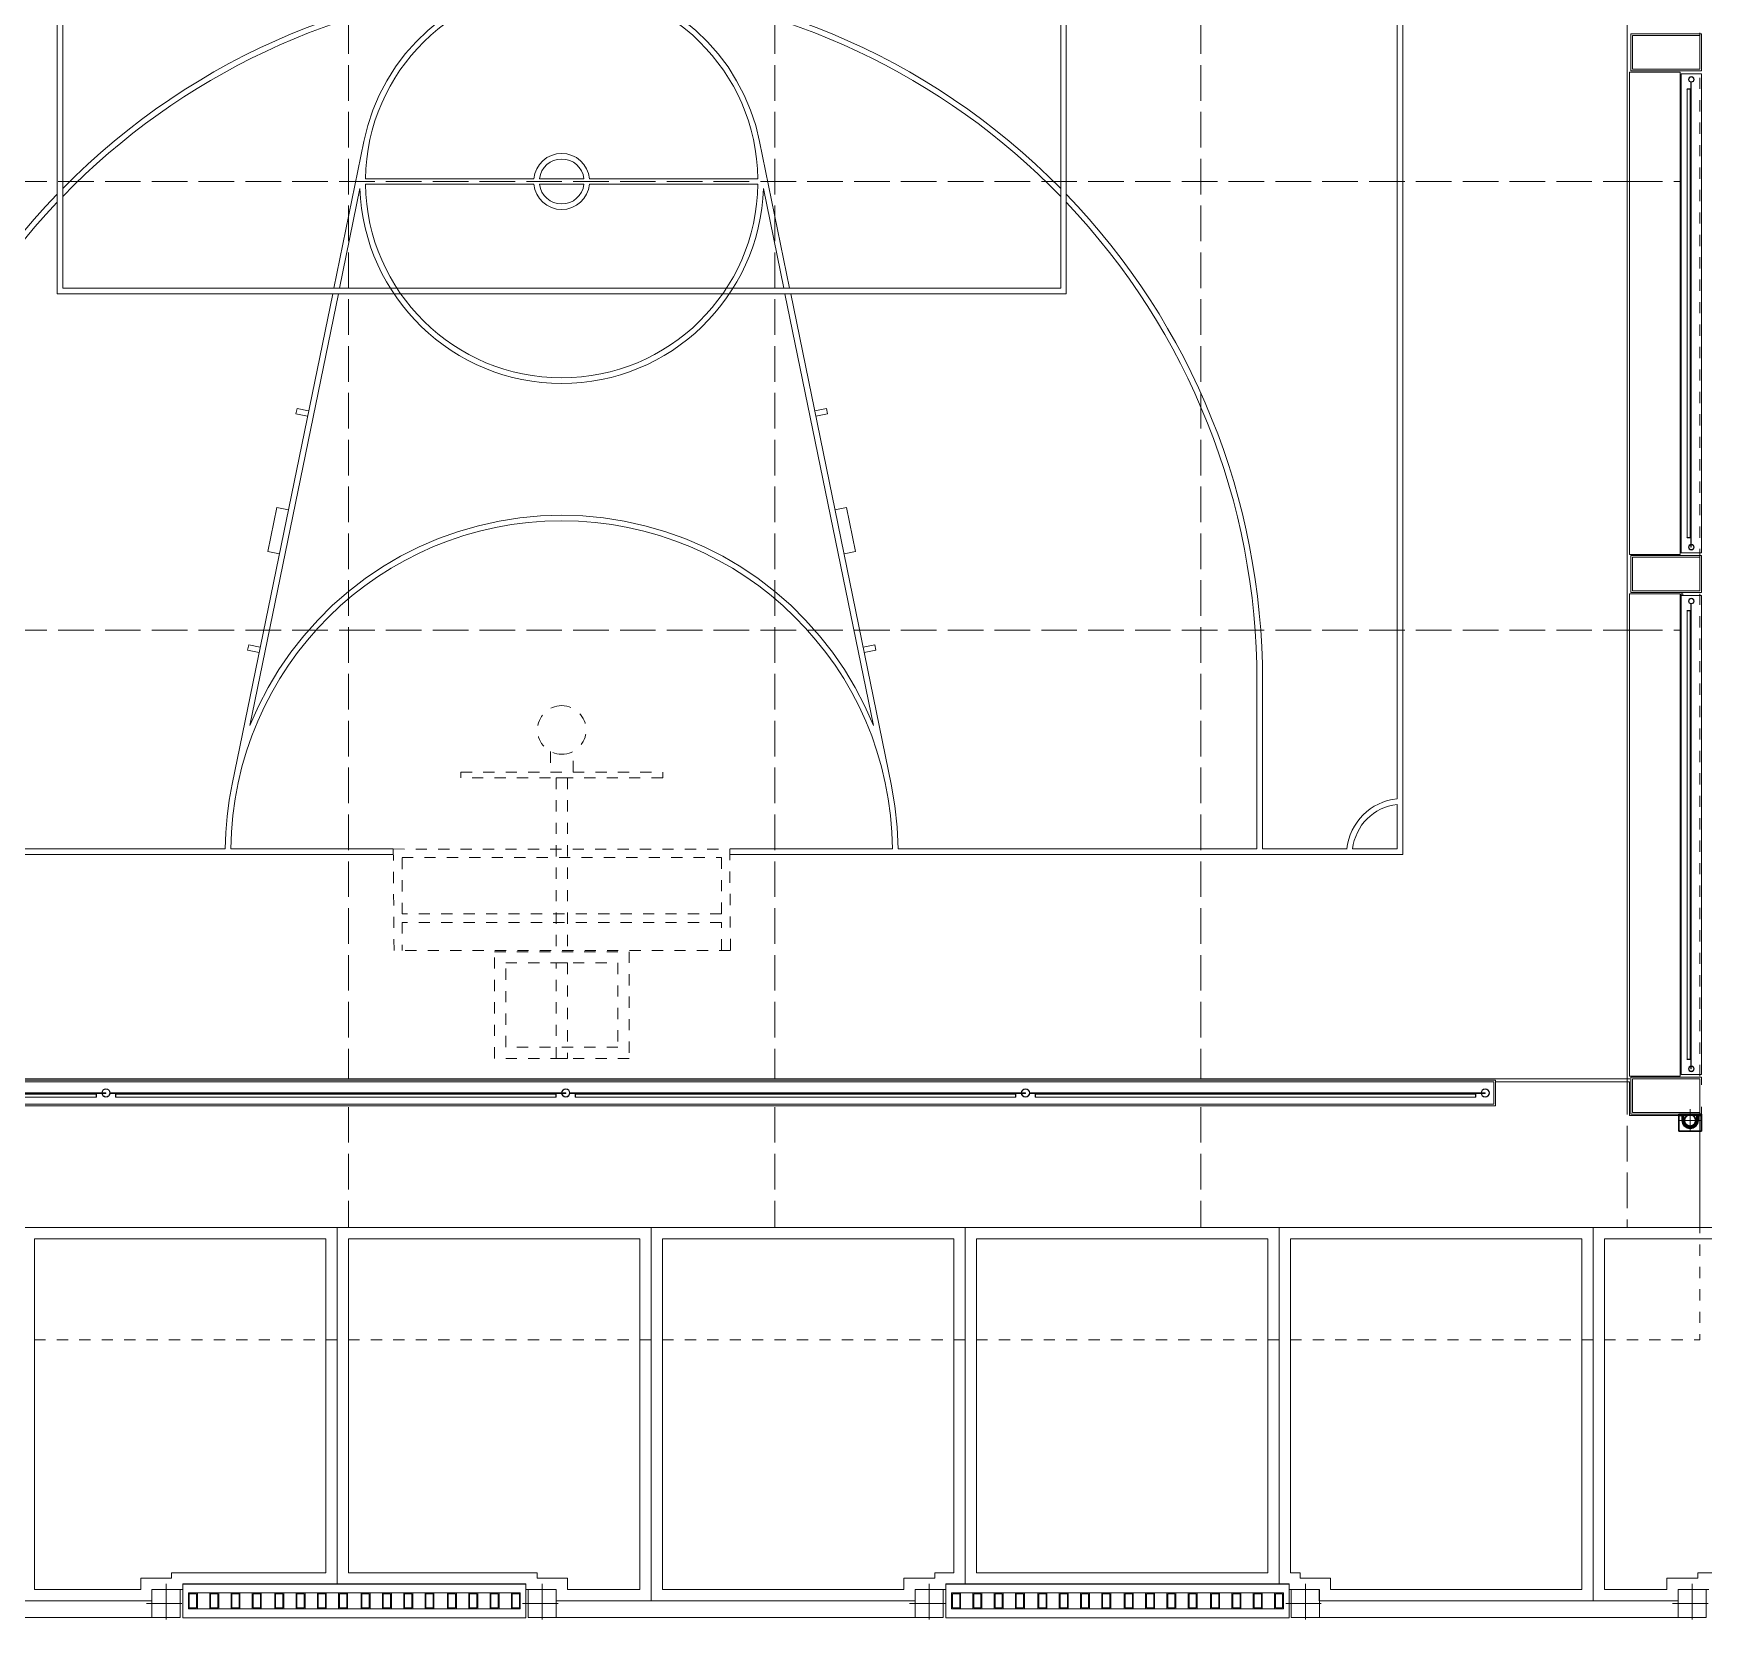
# Model space of a CAD drawing. Header units: metres. Extents: x 349703 to 349913, y 9282546 to 9282694.
# Drawn here: x 349782.65 to 349797.55, y 9282602.97 to 9282617.11 of the extents above; entities that cross this region are included whole.
import ezdxf

# ---------------------------------------------------------------- set-up
doc = ezdxf.new("R2010")
doc.units = ezdxf.units.M
doc.header["$LTSCALE"] = 0.25
for name, pattern in [('B. SUM 2$0$HIDDEN', [0.375, 0.25, -0.125]), ('DASHDOT', [3.556, 2.54, -0.508, 0, -0.508]), ('DASHED2', [0.762, 0.635, -0.127]), ('EJE', [20, 15, -2.5, 0, -2.5]), ('HIDDEN', [0.375, 0.25, -0.125])]:
    doc.linetypes.add(name, pattern=pattern)
doc.layers.add('ARQ-FONDO', color=253, linetype='CONTINUOUS', lineweight=9)
doc.layers.add('CUNETAS-RED', color=5, linetype='CONTINUOUS', lineweight=18)

# ---------------------------------------------------------------- blocks, each defined once
blk = doc.blocks.new('arcos')
at = {"layer": 'ARQ-FONDO', "linetype": 'HIDDEN', "lineweight": 20, "ltscale": 0.8}
for p, q in [((-10.098, -39.438), (-10.098, -37.638)), ((-10.046, -37.638), (-10.098, -37.638)), ((-10.046, -37.638), (-10.046, -39.438)), ((-11.598, -38.488), (-10.098, -38.488)), ((-10.098, -38.488), (-10.098, -38.588)), ((-9.863, -38.438), (-10.046, -38.438)), ((-10.098, -38.588), (-11.598, -38.588)), ((-10.046, -38.638), (-9.863, -38.638)), ((-10.046, -39.438), (-10.098, -39.438))]:
    blk.add_line(p, q, dxfattribs=at)
for points in [[(-10.733, -40.035), (-11.636, -40.042), (-11.636, -37.042), (-10.732, -37.035)], [(-10.809, -39.962), (-11.311, -39.962), (-11.311, -37.113), (-10.809, -37.113)], [(-12.598, -37.938), (-11.648, -37.938), (-11.648, -39.138), (-12.598, -39.138)], [(-11.748, -39.038), (-12.498, -39.038), (-12.498, -38.038), (-11.748, -38.038)], [(-12.598, -38.488), (-11.748, -38.488), (-11.748, -38.588), (-12.598, -38.588)]]:
    blk.add_lwpolyline(points, close=True, dxfattribs=at)
blk.add_lwpolyline([(-11.636, -39.962), (-11.387, -39.962), (-11.386, -37.114), (-11.636, -37.114)], dxfattribs=at)
for start, end in [(0, 180), (180, 0)]:
    blk.add_arc((-9.671, -38.538), 0.217, start, end, dxfattribs=at)
blk = doc.blocks.new('LINEAS DE COLOR NEGRO')
at = {"layer": 'ARQ-FONDO', "lineweight": 0}
for p, q in [((-0.352, -12.3), (-0.352, -31.3)), ((1.648, -20.298), (1.648, -14.3)), ((1.698, -15.6), (1.698, -18.8)), ((6.648, -17.3), (15.623, -17.3)), ((6.648, -26.3), (6.648, -17.3)), ((12.648, -17.35), (6.698, -17.35)), ((6.698, -17.35), (6.698, -26.25)), ((1.698, -18.85), (1.698, -20.298)), ((2.276, -18.861), (6.648, -19.758)), ((6.648, -19.809), (2.8, -19.02)), ((3.449, -19.102), (3.47, -18.999)), ((3.519, -19.009), (3.47, -18.999)), ((3.497, -19.112), (3.519, -19.009)), ((4.33, -19.282), (4.351, -19.179)), ((4.743, -19.26), (4.351, -19.179)), ((4.722, -19.363), (4.743, -19.26)), ((5.555, -19.533), (5.576, -19.43)), ((5.625, -19.44), (5.576, -19.43)), ((5.604, -19.543), (5.625, -19.44)), ((6.698, -19.768), (8.005, -20.036)), ((7.587, -20.001), (6.698, -19.819)), ((7.623, -21.551), (7.623, -20.05)), ((7.673, -20.05), (7.673, -21.551)), ((7.623, -21.998), (7.623, -21.602)), ((7.673, -21.602), (7.673, -21.998)), ((7.623, -23.55), (7.623, -22.049)), ((7.673, -22.049), (7.673, -23.55)), ((1.648, -29.3), (1.648, -23.298)), ((1.698, -23.298), (1.698, -24.75)), ((8.005, -23.564), (6.698, -23.832)), ((6.698, -23.781), (7.587, -23.599)), ((2.8, -24.58), (6.648, -23.791)), ((6.648, -23.842), (2.276, -24.739)), ((5.555, -24.067), (5.576, -24.17)), ((5.604, -24.057), (5.625, -24.16)), ((4.722, -24.237), (4.743, -24.34)), ((5.625, -24.16), (5.576, -24.17)), ((4.33, -24.318), (4.351, -24.421)), ((4.743, -24.34), (4.351, -24.421)), ((3.449, -24.498), (3.47, -24.601)), ((3.497, -24.488), (3.519, -24.591)), ((3.519, -24.591), (3.47, -24.601)), ((1.698, -24.8), (1.698, -28)), ((15.623, -26.3), (6.648, -26.3)), ((6.698, -26.25), (12.648, -26.25)), ((1.698, -28), (3.198, -28)), ((1.698, -28.05), (1.698, -28.803)), ((3.198, -28.05), (1.698, -28.05)), ((1.698, -28.853), (1.698, -29.25)), ((29.648, -29.3), (1.648, -29.3)), ((1.698, -29.25), (2.095, -29.25)), ((2.145, -29.25), (15.623, -29.25)), ((-0.377, -31.323), (-0.377, -30.126)), ((-0.352, -31.3), (31.648, -31.3))]:
    blk.add_line(p, q, dxfattribs=at)
at = {"layer": 'ARQ-FONDO', "lineweight": 0, "flags": 128}
for points in [[(9.379, -21.31), (9.355, -21.229), (9.304, -21.094), (9.241, -20.963), (9.169, -20.837), (9.086, -20.717), (8.994, -20.605), (8.894, -20.501), (8.785, -20.404), (8.669, -20.317), (8.546, -20.24), (8.417, -20.173), (8.284, -20.116), (8.146, -20.07), (8.005, -20.036)], [(8.005, -23.564), (8.146, -23.53), (8.284, -23.484), (8.417, -23.427), (8.546, -23.36), (8.669, -23.283), (8.785, -23.196), (8.894, -23.099), (8.994, -22.995), (9.086, -22.883), (9.169, -22.763), (9.241, -22.638), (9.304, -22.506), (9.355, -22.371), (9.379, -22.29)]]:
    blk.add_lwpolyline(points, dxfattribs=at)
at = {"layer": 'ARQ-FONDO', "lineweight": 0}
blk.add_lwpolyline([(1.698, -24.8), (1.892, -24.792), (2.084, -24.772), (2.276, -24.739)], dxfattribs=at)
for centre, radius, start, end in [((3.198, -21.8), 6.25, 46.0545, 90), ((3.198, -21.8), 6.2, 46.536, 90), ((3.198, -21.8), 6.2, 4.53, 45.8684), ((3.198, -21.8), 6.25, 314.6021, 45.3979), ((1.673, -21.8), 2.95, 270.4856, 89.5144), ((7.648, -21.8), 1.8, 91.9511, 268.0489), ((7.648, -21.8), 1.75, 90.8185, 269.1815), ((7.648, -21.8), 1.75, 270.8185, 89.1815), ((7.648, -21.8), 0.25, 95.7392, 180), ((7.648, -21.8), 0.25, 360, 84.2608), ((7.648, -21.8), 0.2, 97.1808, 180), ((7.648, -21.8), 0.2, 0, 82.8192), ((7.648, -21.8), 0.25, 180, 264.2608), ((7.648, -21.8), 0.2, 180, 262.8192), ((7.648, -21.8), 0.2, 277.1808, 360), ((7.648, -21.8), 0.25, 275.7392, 360), ((3.198, -21.8), 6.2, 314.1316, 355.47), ((3.198, -21.8), 6.25, 270, 313.9455), ((3.198, -21.8), 6.2, 270, 313.464), ((1.648, -29.3), 0.5, 5.7392, 84.2608), ((1.648, -29.3), 0.45, 6.3794, 83.6206)]:
    blk.add_arc(centre, radius, start, end, dxfattribs=at)
blk = doc.blocks.new('cerco de malla - H_2_0-4363173-PLANTA GENERAL')
at = {"layer": 'ARQ-FONDO'}
for p, q in [((0, 0.007), (0.033, 0.007)), ((0, 0.007), (0, 0.004)), ((0.034, 0.004), (0, 0.004)), ((0.037, 0.007), (0.038, 0.007)), ((0.038, 0.004), (0.038, 0.009)), ((0.038, 0.009), (0.085, 0.009)), ((0.085, 0.004), (0.038, 0.004)), ((4.015, 0.042), (0.085, 0.042)), ((0.085, 0.009), (0.085, 0.042)), ((4.015, 0.042), (0.085, 0.042)), ((0.085, 0.009), (0.085, 0.004)), ((0.123, 0.009), (0.085, 0.009)), ((0.085, 0.004), (0.123, 0.004)), ((0.088, 0.039), (0.088, 0.01)), ((0.088, 0.015), (0.12, 0.015)), ((0.088, 0.01), (0.088, 0.015)), ((0.12, 0.01), (0.088, 0.01)), ((0.12, 0.015), (0.12, 0.01)), ((3.98, 0.015), (0.12, 0.015)), ((2.031, 0.01), (0.12, 0.01)), ((0.123, 0.004), (0.123, 0.009)), ((0.123, 0.007), (2.031, 0.007)), ((2.031, 0.006), (0.123, 0.006)), ((2.031, 0.004), (0.123, 0.004)), ((2.031, 0.007), (2.031, 0.01)), ((2.031, 0.01), (2.069, 0.01)), ((2.069, 0.007), (2.031, 0.007)), ((2.031, 0.007), (2.031, 0.004)), ((2.031, 0.004), (2.069, 0.004)), ((2.069, 0.01), (2.069, 0.007)), ((3.98, 0.01), (2.069, 0.01)), ((2.069, 0.007), (3.977, 0.007)), ((2.069, 0.004), (2.069, 0.007)), ((3.977, 0.006), (2.069, 0.006)), ((3.977, 0.004), (2.069, 0.004)), ((4.015, 0.009), (3.977, 0.009)), ((3.977, 0.009), (3.977, 0.004)), ((3.977, 0.004), (4.015, 0.004)), ((3.98, 0.015), (4.012, 0.015)), ((3.98, 0.01), (3.98, 0.015)), ((4.012, 0.01), (3.98, 0.01)), ((4.012, 0.01), (4.012, 0.039)), ((4.012, 0.015), (4.012, 0.01)), ((4.015, 0.042), (4.015, 0.009)), ((4.015, 0.009), (4.063, 0.009)), ((4.015, 0.004), (4.015, 0.009)), ((4.063, 0.004), (4.015, 0.004)), ((4.063, 0.009), (4.063, 0.004))]:
    blk.add_line(p, q, dxfattribs=at)
for centre, radius, start, end in [((0, 0.004), 0.0375, 0, 180), ((0, 0.004), 0.0375, 180, 360), ((0, 0.004), 0.0343, 0, 180), ((0, 0.004), 0.0343, 180, 360), ((0.085, 0.039), 0.00317, 0, 90), ((0.091, 0.01), 0.00317, 180, 211.0682), ((4.009, 0.01), 0.00318, 328.9318, 360), ((4.015, 0.039), 0.00317, 90, 180), ((4.1, 0.004), 0.0375, 0, 180), ((4.1, 0.004), 0.0375, 180, 0), ((4.1, 0.004), 0.0343, 360, 180), ((4.1, 0.004), 0.0343, 180, 360)]:
    blk.add_arc(centre, radius, start, end, dxfattribs=at)
for points, knots in [([(0.085, 0.042), (0.085, 0.042), (0.086, 0.042), (0.086, 0.042), (0.087, 0.042), (0.087, 0.042), (0.087, 0.041), (0.087, 0.041), (0.087, 0.041), (0.088, 0.041), (0.088, 0.041), (0.088, 0.04), (0.088, 0.04), (0.088, 0.039), (0.088, 0.039)], [-1, -1, -1, -1, -0.833333, -0.75, -0.666667, -0.625, -0.583333, -0.5, -0.458333, -0.416667, -0.333333, -0.25, -0.166667, 0, 0, 0, 0]), ([(4.012, 0.039), (4.012, 0.039), (4.012, 0.04), (4.012, 0.04), (4.012, 0.041), (4.012, 0.041), (4.013, 0.041), (4.013, 0.041), (4.013, 0.041), (4.013, 0.042), (4.014, 0.042), (4.014, 0.042), (4.014, 0.042), (4.015, 0.042), (4.015, 0.042)], [0, 0, 0, 0, 0.166667, 0.25, 0.333333, 0.416667, 0.458333, 0.5, 0.583333, 0.666667, 0.708333, 0.75, 0.833333, 1, 1, 1, 1])]:
    blk.add_open_spline(points, degree=3, knots=knots, dxfattribs=at)
blk = doc.blocks.new('cerco de malla - H_2_0-V8-PLANTA GENERAL')
at = {"layer": 'ARQ-FONDO'}
for p, q in [((0, 0.007), (0.033, 0.007)), ((0, 0.007), (0, 0.004)), ((0.034, 0.004), (0, 0.004)), ((0.037, 0.007), (0.038, 0.007)), ((0.038, 0.004), (0.038, 0.009)), ((0.038, 0.009), (0.085, 0.009)), ((0.085, 0.004), (0.038, 0.004)), ((4.015, 0.042), (0.085, 0.042)), ((0.085, 0.009), (0.085, 0.042)), ((4.015, 0.042), (0.085, 0.042)), ((0.085, 0.009), (0.085, 0.004)), ((0.123, 0.009), (0.085, 0.009)), ((0.085, 0.004), (0.123, 0.004)), ((0.088, 0.039), (0.088, 0.01)), ((0.088, 0.015), (0.12, 0.015)), ((0.088, 0.01), (0.088, 0.015)), ((0.12, 0.01), (0.088, 0.01)), ((0.12, 0.015), (0.12, 0.01)), ((3.98, 0.015), (0.12, 0.015)), ((2.031, 0.01), (0.12, 0.01)), ((0.123, 0.004), (0.123, 0.009)), ((0.123, 0.007), (2.031, 0.007)), ((2.031, 0.006), (0.123, 0.006)), ((2.031, 0.004), (0.123, 0.004)), ((2.031, 0.007), (2.031, 0.01)), ((2.031, 0.01), (2.069, 0.01)), ((2.069, 0.007), (2.031, 0.007)), ((2.031, 0.007), (2.031, 0.004)), ((2.031, 0.004), (2.069, 0.004)), ((2.069, 0.01), (2.069, 0.007)), ((3.98, 0.01), (2.069, 0.01)), ((2.069, 0.007), (3.977, 0.007)), ((2.069, 0.004), (2.069, 0.007)), ((3.977, 0.006), (2.069, 0.006)), ((3.977, 0.004), (2.069, 0.004)), ((4.015, 0.009), (3.977, 0.009)), ((3.977, 0.009), (3.977, 0.004)), ((3.977, 0.004), (4.015, 0.004)), ((3.98, 0.015), (4.012, 0.015)), ((3.98, 0.01), (3.98, 0.015)), ((4.012, 0.01), (3.98, 0.01)), ((4.012, 0.01), (4.012, 0.039)), ((4.012, 0.015), (4.012, 0.01)), ((4.015, 0.042), (4.015, 0.009)), ((4.015, 0.009), (4.063, 0.009)), ((4.015, 0.004), (4.015, 0.009)), ((4.063, 0.004), (4.015, 0.004)), ((4.063, 0.009), (4.063, 0.004))]:
    blk.add_line(p, q, dxfattribs=at)
for centre, radius, start, end in [((0, 0.004), 0.0375, 0, 180), ((0, 0.004), 0.0375, 180, 360), ((0, 0.004), 0.0343, 0, 180), ((0, 0.004), 0.0343, 180, 360), ((0.085, 0.039), 0.00317, 0, 90), ((0.091, 0.01), 0.00317, 180, 211.0682), ((4.009, 0.01), 0.00318, 328.9318, 360), ((4.015, 0.039), 0.00317, 90, 180), ((4.1, 0.004), 0.0375, 0, 180), ((4.1, 0.004), 0.0375, 180, 0), ((4.1, 0.004), 0.0343, 360, 180), ((4.1, 0.004), 0.0343, 180, 360)]:
    blk.add_arc(centre, radius, start, end, dxfattribs=at)
for points, knots in [([(0.085, 0.042), (0.085, 0.042), (0.086, 0.042), (0.086, 0.042), (0.087, 0.042), (0.087, 0.042), (0.087, 0.041), (0.087, 0.041), (0.087, 0.041), (0.088, 0.041), (0.088, 0.041), (0.088, 0.04), (0.088, 0.04), (0.088, 0.039), (0.088, 0.039)], [-1, -1, -1, -1, -0.833333, -0.75, -0.666667, -0.625, -0.583333, -0.5, -0.458333, -0.416667, -0.333333, -0.25, -0.166667, 0, 0, 0, 0]), ([(4.012, 0.039), (4.012, 0.039), (4.012, 0.04), (4.012, 0.04), (4.012, 0.041), (4.012, 0.041), (4.013, 0.041), (4.013, 0.041), (4.013, 0.041), (4.013, 0.042), (4.014, 0.042), (4.014, 0.042), (4.014, 0.042), (4.015, 0.042), (4.015, 0.042)], [0, 0, 0, 0, 0.166667, 0.25, 0.333333, 0.416667, 0.458333, 0.5, 0.583333, 0.666667, 0.708333, 0.75, 0.833333, 1, 1, 1, 1])]:
    blk.add_open_spline(points, degree=3, knots=knots, dxfattribs=at)
blk = doc.blocks.new('cerco de malla - H_2_0-V9-PLANTA GENERAL')
at = {"layer": 'ARQ-FONDO'}
for p, q in [((0, 0.007), (0.033, 0.007)), ((0, 0.007), (0, 0.004)), ((0.034, 0.004), (0, 0.004)), ((0.037, 0.007), (0.038, 0.007)), ((0.038, 0.004), (0.038, 0.009)), ((0.038, 0.009), (0.085, 0.009)), ((0.085, 0.004), (0.038, 0.004)), ((4.015, 0.042), (0.085, 0.042)), ((0.085, 0.009), (0.085, 0.042)), ((4.015, 0.042), (0.085, 0.042)), ((0.085, 0.009), (0.085, 0.004)), ((0.123, 0.009), (0.085, 0.009)), ((0.085, 0.004), (0.123, 0.004)), ((0.088, 0.039), (0.088, 0.01)), ((0.088, 0.015), (0.12, 0.015)), ((0.088, 0.01), (0.088, 0.015)), ((0.12, 0.01), (0.088, 0.01)), ((0.12, 0.015), (0.12, 0.01)), ((3.98, 0.015), (0.12, 0.015)), ((2.031, 0.01), (0.12, 0.01)), ((0.123, 0.004), (0.123, 0.009)), ((0.123, 0.007), (2.031, 0.007)), ((2.031, 0.006), (0.123, 0.006)), ((2.031, 0.004), (0.123, 0.004)), ((2.031, 0.007), (2.031, 0.01)), ((2.031, 0.01), (2.069, 0.01)), ((2.069, 0.007), (2.031, 0.007)), ((2.031, 0.007), (2.031, 0.004)), ((2.031, 0.004), (2.069, 0.004)), ((2.069, 0.01), (2.069, 0.007)), ((3.98, 0.01), (2.069, 0.01)), ((2.069, 0.007), (3.977, 0.007)), ((2.069, 0.004), (2.069, 0.007)), ((3.977, 0.006), (2.069, 0.006)), ((3.977, 0.004), (2.069, 0.004)), ((4.015, 0.009), (3.977, 0.009)), ((3.977, 0.009), (3.977, 0.004)), ((3.977, 0.004), (4.015, 0.004)), ((3.98, 0.015), (4.012, 0.015)), ((3.98, 0.01), (3.98, 0.015)), ((4.012, 0.01), (3.98, 0.01)), ((4.012, 0.01), (4.012, 0.039)), ((4.012, 0.015), (4.012, 0.01)), ((4.015, 0.042), (4.015, 0.009)), ((4.015, 0.009), (4.063, 0.009)), ((4.015, 0.004), (4.015, 0.009)), ((4.063, 0.004), (4.015, 0.004)), ((4.063, 0.009), (4.063, 0.004))]:
    blk.add_line(p, q, dxfattribs=at)
for centre, radius, start, end in [((0, 0.004), 0.0375, 0, 180), ((0, 0.004), 0.0375, 180, 360), ((0, 0.004), 0.0343, 0, 180), ((0, 0.004), 0.0343, 180, 360), ((0.085, 0.039), 0.00317, 0, 90), ((0.091, 0.01), 0.00317, 180, 211.0682), ((4.009, 0.01), 0.00318, 328.9318, 360), ((4.015, 0.039), 0.00317, 90, 180), ((4.1, 0.004), 0.0375, 0, 180), ((4.1, 0.004), 0.0375, 180, 0), ((4.1, 0.004), 0.0343, 360, 180), ((4.1, 0.004), 0.0343, 180, 360)]:
    blk.add_arc(centre, radius, start, end, dxfattribs=at)
for points, knots in [([(0.085, 0.042), (0.085, 0.042), (0.086, 0.042), (0.086, 0.042), (0.087, 0.042), (0.087, 0.042), (0.087, 0.041), (0.087, 0.041), (0.087, 0.041), (0.088, 0.041), (0.088, 0.041), (0.088, 0.04), (0.088, 0.04), (0.088, 0.039), (0.088, 0.039)], [-1, -1, -1, -1, -0.833333, -0.75, -0.666667, -0.625, -0.583333, -0.5, -0.458333, -0.416667, -0.333333, -0.25, -0.166667, 0, 0, 0, 0]), ([(4.012, 0.039), (4.012, 0.039), (4.012, 0.04), (4.012, 0.04), (4.012, 0.041), (4.012, 0.041), (4.013, 0.041), (4.013, 0.041), (4.013, 0.041), (4.013, 0.042), (4.014, 0.042), (4.014, 0.042), (4.014, 0.042), (4.015, 0.042), (4.015, 0.042)], [0, 0, 0, 0, 0.166667, 0.25, 0.333333, 0.416667, 0.458333, 0.5, 0.583333, 0.666667, 0.708333, 0.75, 0.833333, 1, 1, 1, 1])]:
    blk.add_open_spline(points, degree=3, knots=knots, dxfattribs=at)
blk = doc.blocks.new('cerco de malla - H_2_0-V10-PLANTA GENERAL')
at = {"layer": 'ARQ-FONDO'}
for p, q in [((0, 0.007), (0.033, 0.007)), ((0, 0.007), (0, 0.004)), ((0.034, 0.004), (0, 0.004)), ((0.037, 0.007), (0.038, 0.007)), ((0.038, 0.004), (0.038, 0.009)), ((0.038, 0.009), (0.085, 0.009)), ((0.085, 0.004), (0.038, 0.004)), ((4.015, 0.042), (0.085, 0.042)), ((0.085, 0.009), (0.085, 0.042)), ((4.015, 0.042), (0.085, 0.042)), ((0.085, 0.009), (0.085, 0.004)), ((0.123, 0.009), (0.085, 0.009)), ((0.085, 0.004), (0.123, 0.004)), ((0.088, 0.039), (0.088, 0.01)), ((0.088, 0.015), (0.12, 0.015)), ((0.088, 0.01), (0.088, 0.015)), ((0.12, 0.01), (0.088, 0.01)), ((0.12, 0.015), (0.12, 0.01)), ((3.98, 0.015), (0.12, 0.015)), ((2.031, 0.01), (0.12, 0.01)), ((0.123, 0.004), (0.123, 0.009)), ((0.123, 0.007), (2.031, 0.007)), ((2.031, 0.006), (0.123, 0.006)), ((2.031, 0.004), (0.123, 0.004)), ((2.031, 0.007), (2.031, 0.01)), ((2.031, 0.01), (2.069, 0.01)), ((2.069, 0.007), (2.031, 0.007)), ((2.031, 0.007), (2.031, 0.004)), ((2.031, 0.004), (2.069, 0.004)), ((2.069, 0.01), (2.069, 0.007)), ((3.98, 0.01), (2.069, 0.01)), ((2.069, 0.007), (3.977, 0.007)), ((2.069, 0.004), (2.069, 0.007)), ((3.977, 0.006), (2.069, 0.006)), ((3.977, 0.004), (2.069, 0.004)), ((4.015, 0.009), (3.977, 0.009)), ((3.977, 0.009), (3.977, 0.004)), ((3.977, 0.004), (4.015, 0.004)), ((3.98, 0.015), (4.012, 0.015)), ((3.98, 0.01), (3.98, 0.015)), ((4.012, 0.01), (3.98, 0.01)), ((4.012, 0.01), (4.012, 0.039)), ((4.012, 0.015), (4.012, 0.01)), ((4.015, 0.042), (4.015, 0.009)), ((4.015, 0.009), (4.063, 0.009)), ((4.015, 0.004), (4.015, 0.009)), ((4.063, 0.004), (4.015, 0.004)), ((4.063, 0.009), (4.063, 0.004))]:
    blk.add_line(p, q, dxfattribs=at)
for centre, radius, start, end in [((0, 0.004), 0.0375, 0, 180), ((0, 0.004), 0.0375, 180, 360), ((0, 0.004), 0.0343, 0, 180), ((0, 0.004), 0.0343, 180, 360), ((0.085, 0.039), 0.00317, 0, 90), ((0.091, 0.01), 0.00317, 180, 211.0682), ((4.009, 0.01), 0.00318, 328.9318, 360), ((4.015, 0.039), 0.00317, 90, 180), ((4.1, 0.004), 0.0375, 0, 180), ((4.1, 0.004), 0.0375, 180, 0), ((4.1, 0.004), 0.0343, 360, 180), ((4.1, 0.004), 0.0343, 180, 360)]:
    blk.add_arc(centre, radius, start, end, dxfattribs=at)
for points, knots in [([(0.085, 0.042), (0.085, 0.042), (0.086, 0.042), (0.086, 0.042), (0.087, 0.042), (0.087, 0.042), (0.087, 0.041), (0.087, 0.041), (0.087, 0.041), (0.088, 0.041), (0.088, 0.041), (0.088, 0.04), (0.088, 0.04), (0.088, 0.039), (0.088, 0.039)], [-1, -1, -1, -1, -0.833333, -0.75, -0.666667, -0.625, -0.583333, -0.5, -0.458333, -0.416667, -0.333333, -0.25, -0.166667, 0, 0, 0, 0]), ([(4.012, 0.039), (4.012, 0.039), (4.012, 0.04), (4.012, 0.04), (4.012, 0.041), (4.012, 0.041), (4.013, 0.041), (4.013, 0.041), (4.013, 0.041), (4.013, 0.042), (4.014, 0.042), (4.014, 0.042), (4.014, 0.042), (4.015, 0.042), (4.015, 0.042)], [0, 0, 0, 0, 0.166667, 0.25, 0.333333, 0.416667, 0.458333, 0.5, 0.583333, 0.666667, 0.708333, 0.75, 0.833333, 1, 1, 1, 1])]:
    blk.add_open_spline(points, degree=3, knots=knots, dxfattribs=at)
blk = doc.blocks.new('cerco de malla - h_2_435-4214715-PLANTA GENERAL')
at = {"layer": 'ARQ-FONDO'}
for p, q in [((0, 0.007), (0.021, 0.007)), ((0, 0.007), (0, 0.004)), ((0.022, 0.004), (0, 0.004)), ((0.025, 0.004), (0.025, 0.009)), ((0.025, 0.009), (0.085, 0.009)), ((0.085, 0.004), (0.025, 0.004)), ((4.085, 0.042), (0.085, 0.042)), ((4.085, 0.042), (0.085, 0.042)), ((0.085, 0.009), (0.085, 0.042)), ((0.085, 0.009), (0.085, 0.004)), ((0.123, 0.009), (0.085, 0.009)), ((0.085, 0.004), (0.123, 0.004)), ((0.088, 0.039), (0.088, 0.01)), ((0.088, 0.015), (0.12, 0.015)), ((0.088, 0.01), (0.088, 0.015)), ((0.12, 0.01), (0.088, 0.01)), ((4.05, 0.015), (0.12, 0.015)), ((2.066, 0.01), (0.12, 0.01)), ((0.123, 0.004), (0.123, 0.009)), ((0.123, 0.007), (2.066, 0.007)), ((2.066, 0.006), (0.123, 0.006)), ((2.066, 0.004), (0.123, 0.004)), ((2.066, 0.007), (2.066, 0.01)), ((2.066, 0.01), (2.104, 0.01)), ((2.066, 0.007), (2.066, 0.004)), ((2.066, 0.004), (2.104, 0.004)), ((2.104, 0.01), (2.104, 0.007)), ((4.05, 0.01), (2.104, 0.01)), ((2.104, 0.007), (4.047, 0.007)), ((2.104, 0.004), (2.104, 0.007)), ((4.047, 0.006), (2.104, 0.006)), ((4.047, 0.004), (2.104, 0.004)), ((4.085, 0.009), (4.047, 0.009)), ((4.047, 0.009), (4.047, 0.004)), ((4.047, 0.004), (4.085, 0.004)), ((4.05, 0.015), (4.082, 0.015)), ((4.05, 0.01), (4.05, 0.015)), ((4.082, 0.01), (4.05, 0.01)), ((4.082, 0.01), (4.082, 0.039)), ((4.082, 0.015), (4.082, 0.01)), ((4.085, 0.042), (4.085, 0.009)), ((4.085, 0.009), (4.145, 0.009)), ((4.085, 0.004), (4.085, 0.009)), ((4.145, 0.004), (4.085, 0.004)), ((4.145, 0.009), (4.145, 0.004))]:
    blk.add_line(p, q, dxfattribs=at)
for centre, radius, start, end in [((0, 0.004), 0.025, 0, 180), ((0, 0.004), 0.025, 180, 360), ((0, 0.004), 0.0218, 0, 180), ((0, 0.004), 0.0218, 180, 360), ((0, 0.004), 0.0218, 142.4111, 145.3367), ((0, 0.004), 0.0218, 107.2326, 109.3015), ((0, 0.004), 0.0218, 70.6985, 72.7674), ((0, 0.004), 0.0218, 34.6633, 37.5889), ((0.085, 0.039), 0.00317, 360, 90), ((0.091, 0.01), 0.00317, 180, 211.0682), ((4.079, 0.01), 0.00318, 328.9318, 360), ((4.085, 0.039), 0.00318, 90, 180), ((4.17, 0.004), 0.025, 0, 180), ((4.17, 0.004), 0.025, 180, 0), ((4.17, 0.004), 0.0218, 360, 180), ((4.17, 0.004), 0.0218, 180, 360), ((4.17, 0.004), 0.0218, 142.4111, 145.3367), ((4.17, 0.004), 0.0218, 107.2326, 109.3015), ((4.17, 0.004), 0.0218, 70.6985, 72.7674), ((4.17, 0.004), 0.0218, 34.6633, 37.5889), ((0, 0.004), 0.0218, 214.6633, 217.5889), ((0, 0.004), 0.0218, 250.6985, 252.7674), ((0, 0.004), 0.0218, 287.2326, 289.3015), ((0, 0.004), 0.0218, 322.4111, 325.3367), ((4.17, 0.004), 0.0218, 214.6633, 217.5889), ((4.17, 0.004), 0.0218, 250.6985, 252.7674), ((4.17, 0.004), 0.0218, 287.2326, 289.3015), ((4.17, 0.004), 0.0218, 322.4111, 325.3367)]:
    blk.add_arc(centre, radius, start, end, dxfattribs=at)
for points, knots in [([(0.085, 0.042), (0.085, 0.042), (0.086, 0.042), (0.086, 0.042), (0.087, 0.042), (0.087, 0.042), (0.087, 0.041), (0.087, 0.041), (0.087, 0.041), (0.088, 0.041), (0.088, 0.041), (0.088, 0.04), (0.088, 0.04), (0.088, 0.039), (0.088, 0.039)], [-1, -1, -1, -1, -0.833333, -0.75, -0.666667, -0.625, -0.583333, -0.5, -0.458333, -0.416667, -0.333333, -0.25, -0.166667, 0, 0, 0, 0]), ([(4.082, 0.039), (4.082, 0.039), (4.082, 0.04), (4.082, 0.04), (4.082, 0.041), (4.082, 0.041), (4.083, 0.041), (4.083, 0.041), (4.083, 0.041), (4.083, 0.042), (4.084, 0.042), (4.084, 0.042), (4.084, 0.042), (4.085, 0.042), (4.085, 0.042)], [0, 0, 0, 0, 0.166667, 0.25, 0.333333, 0.416667, 0.458333, 0.5, 0.583333, 0.666667, 0.708333, 0.75, 0.833333, 1, 1, 1, 1])]:
    blk.add_open_spline(points, degree=3, knots=knots, dxfattribs=at)
blk = doc.blocks.new('HHCS_Hex_Head_Cap_Screws - HHCS050125SS-4701439-PLANTA GENERAL')
at = {"layer": 'ARQ-FONDO'}
for p, q in [((5.471, -38.016), (5.471, -38.006)), ((5.471, -38.006), (5.479, -38.006)), ((5.471, -38.027), (5.471, -38.016)), ((5.479, -38.016), (5.471, -38.016)), ((5.471, -38.027), (5.479, -38.027))]:
    blk.add_line(p, q, dxfattribs=at)
blk = doc.blocks.new('HHCS_Hex_Head_Cap_Screws - HHCS050125SS-V12-PLANTA GENERAL')
at = {"layer": 'ARQ-FONDO'}
for p, q in [((5.471, -37.854), (5.471, -37.843)), ((5.471, -37.843), (5.479, -37.843)), ((5.471, -37.864), (5.471, -37.854)), ((5.471, -37.854), (5.479, -37.854)), ((5.471, -37.864), (5.479, -37.864))]:
    blk.add_line(p, q, dxfattribs=at)
blk = doc.blocks.new('CANA')
at = {"layer": 'ARQ-FONDO'}
for p, q in [((-0.602, -8.583), (-0.602, -8.433)), ((-0.602, -8.433), (-0.402, -8.433)), ((-0.502, -8.629), (-0.502, -8.426)), ((-0.402, -8.433), (-0.402, -8.583)), ((-0.4, -8.527), (-0.604, -8.527)), ((-0.57, -8.577), (-0.601, -8.577)), ((-0.601, -8.577), (-0.601, -8.583)), ((-0.601, -8.583), (-0.57, -8.583)), ((-0.434, -8.583), (-0.57, -8.583)), ((-0.566, -8.519), (-0.559, -8.519)), ((-0.559, -8.519), (-0.566, -8.519)), ((-0.566, -8.519), (-0.566, -8.572)), ((-0.559, -8.572), (-0.559, -8.519)), ((-0.445, -8.519), (-0.439, -8.519)), ((-0.445, -8.519), (-0.445, -8.572)), ((-0.439, -8.519), (-0.445, -8.519)), ((-0.439, -8.572), (-0.439, -8.519)), ((-0.403, -8.577), (-0.434, -8.577)), ((-0.434, -8.583), (-0.403, -8.583)), ((-0.403, -8.583), (-0.403, -8.577))]:
    blk.add_line(p, q, dxfattribs=at)
for centre, radius, start, end in [((-0.502, -8.519), 0.0635, 360, 180), ((-0.502, -8.519), 0.0572, 0, 180), ((-0.502, -8.527), 0.0524, 90, 270), ((-0.502, -8.527), 0.0524, 270, 90), ((-0.57, -8.572), 0.00479, 270, 0), ((-0.57, -8.572), 0.0111, 270, 0), ((-0.434, -8.572), 0.0111, 180, 270), ((-0.434, -8.572), 0.00479, 180, 270)]:
    blk.add_arc(centre, radius, start, end, dxfattribs=at)
at = {"layer": 'ARQ-FONDO', "rotation": 270}
for name in ['HHCS_Hex_Head_Cap_Screws - HHCS050125SS-4701439-PLANTA GENERAL', 'HHCS_Hex_Head_Cap_Screws - HHCS050125SS-V12-PLANTA GENERAL']:
    blk.add_blockref(name, (37.433, -3.098), dxfattribs=at)
blk = doc.blocks.new('POLIDEPORTIVO')
at = {"layer": 'ARQ-FONDO', "linetype": 'DASHED2', "lineweight": 0, "ltscale": 2}
for p, q in [((374615.925, 9249311.896), (374615.925, 9249279.896)), ((374619.725, 9249311.896), (374619.725, 9249279.896)), ((374623.525, 9249311.896), (374623.525, 9249279.896)), ((374627.325, 9249311.896), (374627.325, 9249279.896)), ((374608.325, 9249287.896), (374627.325, 9249287.896)), ((374627.325, 9249287.896), (374627.8, 9249287.896)), ((374608.325, 9249283.896), (374627.325, 9249283.896)), ((374627.325, 9249283.896), (374627.8, 9249283.896)), ((374626.163, 9249279.896), (374627.325, 9249279.896)), ((374627.325, 9249279.896), (374627.325, 9249278.571)), ((374627.325, 9249279.896), (374627.35, 9249279.896)), ((374615.925, 9249279.646), (374615.925, 9249278.571)), ((374619.725, 9249279.646), (374619.725, 9249278.571)), ((374623.525, 9249279.646), (374623.525, 9249278.571))]:
    blk.add_line(p, q, dxfattribs=at)
at = {"layer": 'ARQ-FONDO', "lineweight": 0}
for p, q in [((374627.988, 9249289.211), (374627.358, 9249289.211)), ((374627.358, 9249289.211), (374627.358, 9249288.881)), ((374627.373, 9249289.196), (374627.973, 9249289.196)), ((374627.373, 9249288.896), (374627.373, 9249289.196)), ((374627.973, 9249289.196), (374627.973, 9249288.896)), ((374627.988, 9249288.881), (374627.988, 9249289.211)), ((374627.973, 9249288.896), (374627.373, 9249288.896)), ((374627.798, 9249288.871), (374627.348, 9249288.871)), ((374627.348, 9249288.871), (374627.348, 9249284.571)), ((374627.358, 9249288.881), (374627.988, 9249288.881)), ((374627.798, 9249284.571), (374627.798, 9249288.871)), ((374627.808, 9249288.856), (374627.808, 9249284.586)), ((374627.988, 9249288.856), (374627.808, 9249288.856)), ((374627.988, 9249284.586), (374627.988, 9249288.856)), ((374627.808, 9249284.586), (374627.988, 9249284.586)), ((374627.348, 9249284.571), (374627.798, 9249284.571)), ((374627.988, 9249284.561), (374627.358, 9249284.561)), ((374627.358, 9249284.561), (374627.358, 9249284.231)), ((374627.373, 9249284.546), (374627.973, 9249284.546)), ((374627.373, 9249284.246), (374627.373, 9249284.546)), ((374627.973, 9249284.546), (374627.973, 9249284.246)), ((374627.988, 9249284.231), (374627.988, 9249284.561)), ((374627.798, 9249284.221), (374627.348, 9249284.221)), ((374627.348, 9249284.221), (374627.348, 9249279.921)), ((374627.358, 9249284.231), (374627.988, 9249284.231)), ((374627.973, 9249284.246), (374627.373, 9249284.246)), ((374627.798, 9249279.921), (374627.798, 9249284.221)), ((374627.808, 9249284.206), (374627.808, 9249284.221)), ((374627.808, 9249284.221), (374627.823, 9249284.221)), ((374627.988, 9249284.206), (374627.808, 9249284.206)), ((374627.808, 9249284.206), (374627.808, 9249279.936)), ((374627.823, 9249284.221), (374627.823, 9249284.206)), ((374627.988, 9249279.936), (374627.988, 9249284.206)), ((374609.57, 9249279.886), (374626.151, 9249279.886)), ((374626.136, 9249279.871), (374609.585, 9249279.871)), ((374626.136, 9249279.671), (374626.136, 9249279.871)), ((374626.151, 9249279.886), (374626.151, 9249279.656)), ((374627.348, 9249279.921), (374627.798, 9249279.921)), ((374627.348, 9249279.571), (374627.348, 9249279.871)), ((374627.358, 9249279.911), (374627.358, 9249279.581)), ((374627.988, 9249279.911), (374627.358, 9249279.911)), ((374627.373, 9249279.596), (374627.373, 9249279.896)), ((374627.373, 9249279.896), (374627.973, 9249279.896)), ((374627.808, 9249279.936), (374627.988, 9249279.936)), ((374627.973, 9249279.896), (374627.973, 9249279.596)), ((374627.988, 9249279.845), (374627.988, 9249279.911)), ((374609.585, 9249279.671), (374626.136, 9249279.671)), ((374626.151, 9249279.656), (374609.57, 9249279.656)), ((374627.973, 9249279.571), (374627.348, 9249279.571)), ((374627.358, 9249279.581), (374627.988, 9249279.581)), ((374627.973, 9249279.596), (374627.373, 9249279.596)), ((374627.973, 9249278.571), (374627.973, 9249279.571)), ((374627.988, 9249279.581), (374627.988, 9249279.648)), ((374604.623, 9249278.571), (374627.973, 9249278.571))]:
    blk.add_line(p, q, dxfattribs=at)
at = {"layer": 'ARQ-FONDO'}
for points in [[(374620.605, 9249283.048), (374620.529, 9249283.219), (374620.443, 9249283.385), (374620.347, 9249283.546), (374620.24, 9249283.7), (374620.125, 9249283.847), (374620, 9249283.987), (374619.867, 9249284.119), (374619.726, 9249284.242), (374619.578, 9249284.356), (374619.422, 9249284.46), (374619.261, 9249284.555), (374619.094, 9249284.64), (374618.922, 9249284.713), (374618.746, 9249284.776), (374618.566, 9249284.828), (374618.383, 9249284.869), (374618.198, 9249284.898), (374618.012, 9249284.915), (374617.825, 9249284.921), (374617.637, 9249284.915), (374617.451, 9249284.898), (374617.266, 9249284.869), (374617.083, 9249284.828), (374616.904, 9249284.776), (374616.727, 9249284.713), (374616.555, 9249284.64), (374616.388, 9249284.555), (374616.227, 9249284.46), (374616.072, 9249284.356), (374615.923, 9249284.242), (374615.782, 9249284.119), (374615.649, 9249283.987), (374615.524, 9249283.847), (374615.409, 9249283.7), (374615.303, 9249283.546), (374615.206, 9249283.385), (374615.12, 9249283.219), (374615.044, 9249283.048)], [(374614.886, 9249282.524), (374614.86, 9249282.381), (374614.841, 9249282.237), (374614.829, 9249282.092), (374614.825, 9249281.946)]]:
    blk.add_lwpolyline(points, dxfattribs=at)
at = {"layer": 'ARQ-FONDO', "rotation": 90}
for name, p in [('LINEAS DE COLOR NEGRO', (374596.025, 9249280.248)), ('arcos', (374579.288, 9249292.678))]:
    blk.add_blockref(name, p, dxfattribs=at)
at = {"layer": 'ARQ-FONDO', "lineweight": 18}
for name, p, rotation in [('cerco de malla - h_2_435-4214715-PLANTA GENERAL', (374627.902, 9249284.636), 90), ('cerco de malla - h_2_435-4214715-PLANTA GENERAL', (374627.902, 9249279.986), 90), ('cerco de malla - H_2_0-V10-PLANTA GENERAL', (374613.761, 9249279.775), 180), ('cerco de malla - H_2_0-V9-PLANTA GENERAL', (374617.861, 9249279.775), 180), ('cerco de malla - H_2_0-V8-PLANTA GENERAL', (374621.961, 9249279.775), 180), ('cerco de malla - H_2_0-4363173-PLANTA GENERAL', (374626.061, 9249279.775), 180)]:
    blk.add_blockref(name, p, dxfattribs=dict(at, rotation=rotation))
at = {"layer": 'ARQ-FONDO', "xscale": -1, "rotation": 180}
blk.add_blockref('CANA', (374628.39, 9249270.998), dxfattribs=at)
blk = doc.blocks.new('CP.01')
at = {"layer": 'ARQ-FONDO'}
for p, q in [((347640.95, 9281812.628), (347641.06, 9281812.628)), ((347640.95, 9281812.488), (347641.06, 9281812.488)), ((347641.14, 9281812.628), (347641.25, 9281812.628)), ((347641.14, 9281812.488), (347641.25, 9281812.488)), ((347641.33, 9281812.628), (347641.44, 9281812.628)), ((347641.33, 9281812.488), (347641.44, 9281812.488)), ((347641.52, 9281812.628), (347641.64, 9281812.628)), ((347641.52, 9281812.488), (347641.64, 9281812.488)), ((347641.72, 9281812.628), (347641.83, 9281812.628)), ((347641.72, 9281812.488), (347641.83, 9281812.488)), ((347641.91, 9281812.628), (347642.02, 9281812.628)), ((347641.91, 9281812.488), (347642.02, 9281812.488)), ((347642.1, 9281812.628), (347642.21, 9281812.628)), ((347642.1, 9281812.488), (347642.21, 9281812.488)), ((347642.29, 9281812.628), (347642.41, 9281812.628)), ((347642.29, 9281812.488), (347642.41, 9281812.488)), ((347642.49, 9281812.628), (347642.6, 9281812.628)), ((347642.49, 9281812.488), (347642.6, 9281812.488)), ((347642.68, 9281812.628), (347642.79, 9281812.628)), ((347642.68, 9281812.488), (347642.79, 9281812.488)), ((347642.87, 9281812.628), (347642.98, 9281812.628)), ((347642.87, 9281812.488), (347642.98, 9281812.488)), ((347643.06, 9281812.628), (347643.18, 9281812.628)), ((347643.06, 9281812.488), (347643.18, 9281812.488)), ((347643.26, 9281812.628), (347643.37, 9281812.628)), ((347643.26, 9281812.488), (347643.37, 9281812.488)), ((347643.45, 9281812.628), (347643.56, 9281812.628)), ((347643.45, 9281812.488), (347643.56, 9281812.488)), ((347643.64, 9281812.628), (347643.75, 9281812.628)), ((347643.64, 9281812.488), (347643.75, 9281812.488)), ((347643.695, 9281812.628), (347643.75, 9281812.628)), ((347643.695, 9281812.488), (347643.75, 9281812.488))]:
    blk.add_line(p, q, dxfattribs=at)
blk.add_lwpolyline([(347643.88, 9281812.408), (347640.82, 9281812.408), (347640.82, 9281812.708), (347643.88, 9281812.708)], close=True, dxfattribs=at)
at = {"layer": 'ARQ-FONDO', "linetype": 'EJE'}
for points in [[(347640.87, 9281812.488), (347640.87, 9281812.628), (347640.95, 9281812.628), (347640.95, 9281812.488)], [(347640.877, 9281812.495), (347640.877, 9281812.62), (347640.942, 9281812.62), (347640.942, 9281812.495)], [(347641.06, 9281812.488), (347641.06, 9281812.628), (347641.14, 9281812.628), (347641.14, 9281812.488)], [(347641.067, 9281812.495), (347641.067, 9281812.62), (347641.132, 9281812.62), (347641.132, 9281812.495)], [(347641.25, 9281812.488), (347641.25, 9281812.628), (347641.33, 9281812.628), (347641.33, 9281812.488)], [(347641.257, 9281812.495), (347641.257, 9281812.62), (347641.322, 9281812.62), (347641.322, 9281812.495)], [(347641.44, 9281812.488), (347641.44, 9281812.628), (347641.52, 9281812.628), (347641.52, 9281812.488)], [(347641.447, 9281812.495), (347641.447, 9281812.62), (347641.512, 9281812.62), (347641.512, 9281812.495)], [(347641.64, 9281812.488), (347641.64, 9281812.628), (347641.72, 9281812.628), (347641.72, 9281812.488)], [(347641.647, 9281812.495), (347641.647, 9281812.62), (347641.712, 9281812.62), (347641.712, 9281812.495)], [(347641.83, 9281812.488), (347641.83, 9281812.628), (347641.91, 9281812.628), (347641.91, 9281812.488)], [(347641.837, 9281812.495), (347641.837, 9281812.62), (347641.902, 9281812.62), (347641.902, 9281812.495)], [(347642.02, 9281812.488), (347642.02, 9281812.628), (347642.1, 9281812.628), (347642.1, 9281812.488)], [(347642.027, 9281812.495), (347642.027, 9281812.62), (347642.092, 9281812.62), (347642.092, 9281812.495)], [(347642.21, 9281812.488), (347642.21, 9281812.628), (347642.29, 9281812.628), (347642.29, 9281812.488)], [(347642.217, 9281812.495), (347642.217, 9281812.62), (347642.282, 9281812.62), (347642.282, 9281812.495)], [(347642.41, 9281812.488), (347642.41, 9281812.628), (347642.49, 9281812.628), (347642.49, 9281812.488)], [(347642.417, 9281812.495), (347642.417, 9281812.62), (347642.482, 9281812.62), (347642.482, 9281812.495)], [(347642.6, 9281812.488), (347642.6, 9281812.628), (347642.68, 9281812.628), (347642.68, 9281812.488)], [(347642.607, 9281812.495), (347642.607, 9281812.62), (347642.672, 9281812.62), (347642.672, 9281812.495)], [(347642.79, 9281812.488), (347642.79, 9281812.628), (347642.87, 9281812.628), (347642.87, 9281812.488)], [(347642.797, 9281812.495), (347642.797, 9281812.62), (347642.862, 9281812.62), (347642.862, 9281812.495)], [(347642.98, 9281812.488), (347642.98, 9281812.628), (347643.06, 9281812.628), (347643.06, 9281812.488)], [(347642.987, 9281812.495), (347642.987, 9281812.62), (347643.052, 9281812.62), (347643.052, 9281812.495)], [(347643.18, 9281812.488), (347643.18, 9281812.628), (347643.26, 9281812.628), (347643.26, 9281812.488)], [(347643.187, 9281812.495), (347643.187, 9281812.62), (347643.252, 9281812.62), (347643.252, 9281812.495)], [(347643.37, 9281812.488), (347643.37, 9281812.628), (347643.45, 9281812.628), (347643.45, 9281812.488)], [(347643.377, 9281812.495), (347643.377, 9281812.62), (347643.442, 9281812.62), (347643.442, 9281812.495)], [(347643.56, 9281812.488), (347643.56, 9281812.628), (347643.64, 9281812.628), (347643.64, 9281812.488)], [(347643.567, 9281812.495), (347643.567, 9281812.62), (347643.632, 9281812.62), (347643.632, 9281812.495)], [(347643.75, 9281812.488), (347643.75, 9281812.628), (347643.83, 9281812.628), (347643.83, 9281812.488)], [(347643.75, 9281812.488), (347643.75, 9281812.628), (347643.83, 9281812.628), (347643.83, 9281812.488)], [(347643.757, 9281812.495), (347643.757, 9281812.62), (347643.822, 9281812.62), (347643.822, 9281812.495)]]:
    blk.add_lwpolyline(points, close=True, dxfattribs=at)
blk = doc.blocks.new('CP.2.1')
at = {"layer": 'ARQ-FONDO', "linetype": 'DASHDOT', "ltscale": 0.5}
for p, q in [((347518.494, 9281810.214), (347518.494, 9281810.564)), ((347521.944, 9281810.214), (347521.944, 9281810.564)), ((347518.669, 9281810.389), (347518.319, 9281810.389)), ((347522.119, 9281810.389), (347521.769, 9281810.389))]:
    blk.add_line(p, q, dxfattribs=at)
at = {"layer": 'ARQ-FONDO'}
for points in [[(347518.619, 9281810.514), (347518.369, 9281810.514), (347518.369, 9281810.264), (347518.619, 9281810.264)], [(347518.369, 9281810.514), (347518.369, 9281810.264), (347518.619, 9281810.264), (347518.619, 9281810.364), (347521.819, 9281810.364), (347521.819, 9281810.264), (347522.069, 9281810.264), (347522.069, 9281810.514)], [(347522.069, 9281810.514), (347521.819, 9281810.514), (347521.819, 9281810.264), (347522.069, 9281810.264)]]:
    blk.add_lwpolyline(points, close=True, dxfattribs=at)
blk = doc.blocks.new('CERCO PERIMETRICO')
at = {"layer": 'ARQ-FONDO'}
for name, p, rotation in [('CP.2.1', (697625.591, 18564413.506, 210.136), 180.0000001941535), ('CP.01', (697751.135, 18564415.699, 210.136), 180.0000001419629), ('CP.2.1', (697632.396, 18564413.506, 210.136), 180.0000001941535), ('CP.01', (697757.94, 18564415.699, 210.136), 180.0000001419629), ('CP.2.1', (697639.201, 18564413.506, 210.136), 180.0000001941535)]:
    blk.add_blockref(name, p, dxfattribs=dict(at, rotation=rotation))
blk = doc.blocks.new('DWD')
at = {"layer": 'ARQ-FONDO'}
for p, q in [((349928.274, 9282606.467), (349952.265, 9282606.467)), ((349938.098, 9282603.241), (349937.823, 9282603.241)), ((349937.823, 9282603.241), (349937.823, 9282603.141)), ((349941.158, 9282603.291), (349938.098, 9282603.291)), ((349938.098, 9282603.291), (349938.098, 9282603.241)), ((349941.158, 9282603.241), (349941.158, 9282603.291)), ((349941.428, 9282603.241), (349941.158, 9282603.241)), ((349941.428, 9282603.141), (349941.428, 9282603.241)), ((349944.903, 9282603.241), (349944.628, 9282603.241)), ((349944.628, 9282603.241), (349944.628, 9282603.141)), ((349947.963, 9282603.291), (349944.903, 9282603.291)), ((349944.903, 9282603.291), (349944.903, 9282603.241)), ((349947.963, 9282603.241), (349947.963, 9282603.291)), ((349947.983, 9282603.241), (349947.963, 9282603.241)), ((349948.233, 9282603.241), (349947.983, 9282603.241)), ((349948.233, 9282603.141), (349948.233, 9282603.241)), ((349951.708, 9282603.241), (349951.433, 9282603.241)), ((349951.433, 9282603.241), (349951.433, 9282603.141)), ((349937.823, 9282603.141), (349934.623, 9282603.141)), ((349944.628, 9282603.141), (349941.428, 9282603.141)), ((349951.433, 9282603.141), (349948.233, 9282603.141))]:
    blk.add_line(p, q, dxfattribs=at)
at = {"layer": 'ARQ-FONDO', "flags": 128}
for points in [[(349936.775, 9282606.367), (349939.375, 9282606.367), (349939.375, 9282603.391), (349937.998, 9282603.391), (349937.998, 9282603.341), (349937.723, 9282603.341), (349937.723, 9282603.241), (349936.775, 9282603.241)], [(349939.575, 9282606.367), (349942.175, 9282606.367), (349942.175, 9282603.241), (349941.528, 9282603.241), (349941.528, 9282603.341), (349941.258, 9282603.341), (349941.258, 9282603.391), (349939.575, 9282603.391)], [(349942.375, 9282606.367), (349944.975, 9282606.367), (349944.975, 9282603.391), (349944.803, 9282603.391), (349944.803, 9282603.341), (349944.528, 9282603.341), (349944.528, 9282603.241), (349942.375, 9282603.241)], [(349945.175, 9282606.367), (349947.775, 9282606.367), (349947.775, 9282603.391), (349945.175, 9282603.391)], [(349947.975, 9282606.367), (349950.575, 9282606.367), (349950.575, 9282603.241), (349948.333, 9282603.241), (349948.333, 9282603.341), (349948.063, 9282603.341), (349948.063, 9282603.391), (349947.975, 9282603.391)], [(349950.775, 9282606.367), (349953.375, 9282606.367), (349953.375, 9282603.391), (349951.608, 9282603.391), (349951.608, 9282603.341), (349951.333, 9282603.341), (349951.333, 9282603.241), (349950.776, 9282603.241)]]:
    blk.add_lwpolyline(points, close=True, dxfattribs=at)
for points in [[(349939.475, 9282603.291), (349939.475, 9282606.467)], [(349942.275, 9282603.141), (349942.275, 9282606.467)], [(349945.075, 9282603.291), (349945.075, 9282606.467)], [(349947.875, 9282603.291), (349947.875, 9282606.467)], [(349950.675, 9282603.141), (349950.675, 9282606.467)]]:
    blk.add_lwpolyline(points, dxfattribs=at)
blk = doc.blocks.new('montante')
at = {"layer": 'ARQ-FONDO', "lineweight": 30}
for p, q in [((0, 0.07), (0.045, 0.07)), ((0, 0.06), (0.055, 0.06)), ((0.045, 0.07), (0.045, 0.095)), ((0, -0.06), (0.055, -0.06)), ((0, -0.07), (0.045, -0.07)), ((0.045, -0.07), (0.045, -0.095))]:
    blk.add_line(p, q, dxfattribs=at)
blk.add_lwpolyline([(-0.095, 0.1), (-0.095, -0.1), (0.055, -0.1), (0.055, 0.1)], close=True, dxfattribs=at)
blk.add_circle((0, 0), 0.05, dxfattribs=at)
for centre, radius, start, end in [((0, 0), 0.07, 90, 270), ((0, 0), 0.06, 90, 270), ((0.05, 0.095), 0.005, 0, 180), ((0.05, -0.095), 0.005, 180, 0)]:
    blk.add_arc(centre, radius, start, end, dxfattribs=at)
blk = doc.blocks.new('drenaje')
at = {"layer": 'CUNETAS-RED', "lineweight": 30, "rotation": 90}
blk.add_blockref('montante', (79.27, -68.116), dxfattribs=at)

msp = doc.modelspace()

# ---------------------------------------------------------------- linework, layer by layer
at = {"layer": 'ARQ-FONDO', "linetype": 'B. SUM 2$0$HIDDEN', "flags": 128}
msp.add_lwpolyline([(349774.161, 9282605.467), (349774.161, 9282642.117), (349797.511, 9282642.117), (349797.511, 9282605.467)], close=True, dxfattribs=at)

# ---------------------------------------------------------------- block references
at = {"layer": 'ARQ-FONDO'}
for name, p in [('CERCO PERIMETRICO', (-323.294, 0, -210.136)), ('DWD', (-154.114, 0))]:
    msp.add_blockref(name, p, dxfattribs=at)
at = {"layer": 'ARQ-FONDO', "lineweight": 30}
msp.add_blockref('POLIDEPORTIVO', (-24830.462, 33327.896), dxfattribs=at)
at = {"layer": 'CUNETAS-RED', "lineweight": 30}
msp.add_blockref('drenaje', (349718.156, 9282675.538), dxfattribs=at)

doc.saveas('drawing.dxf')
